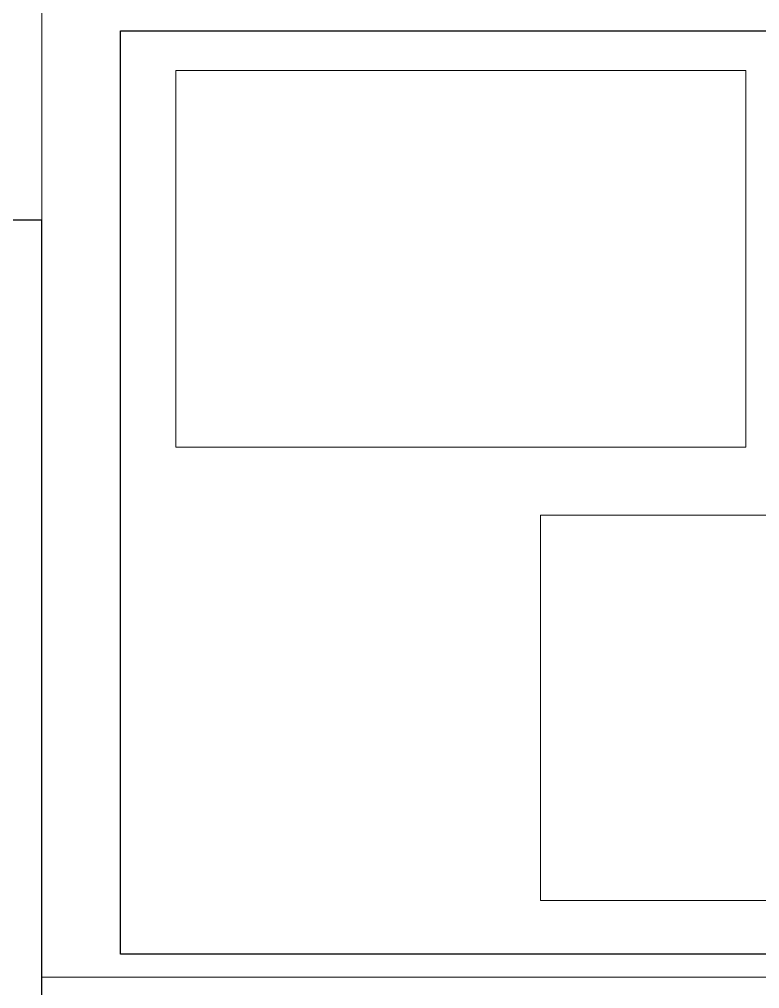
# Model space of a CAD drawing. Extents: x 126968 to 132038, y -1805 to 3860.
# Drawn here: x 129056 to 129456, y -236 to 289 of the extents above; entities that cross this region are included whole.
import ezdxf

# ---------------------------------------------------------------- set-up
doc = ezdxf.new("R2010")
doc.units = 0
doc.header["$MEASUREMENT"] = 0
for name, color, linetype, lineweight in [('COTA', 8, 'CONTINUOUS', 5), ('PENA 03', 3, 'CONTINUOUS', 15), ('PENA 05', 5, 'CONTINUOUS', 25)]:
    doc.layers.add(name, color=color, linetype=linetype, lineweight=lineweight)
doc.layers.add('PENA03', color=3, linetype='CONTINUOUS')
picture_1 = doc.add_image_def('image5.jpg', size_in_pixel=(1228, 812))
picture_2 = doc.add_image_def('image6.jpg', size_in_pixel=(1228, 812))

msp = doc.modelspace()

# ---------------------------------------------------------------- linework, layer by layer
at = {"layer": 'PENA 03'}
for points in [[(129067.743, -230.203), (129810.243, -230.203), (129810.243, 294.797), (129067.743, 294.797)], [(129067.743, -755.203), (129810.243, -755.203), (129810.243, -230.203), (129067.743, -230.203)]]:
    msp.add_lwpolyline(points, close=True, dxfattribs=at)
at = {"layer": 'PENA 05'}
msp.add_line((129110.243, 282.297), (129770.037, 282.297), dxfattribs=at)
msp.add_lwpolyline([(129110.243, 282.297), (129797.743, 282.297), (129797.743, -217.703), (129110.243, -217.703)], close=True, dxfattribs=at)
at = {"layer": 'PENA03', "linetype": 'Continuous'}
msp.add_lwpolyline([(126967.743, -1305.203), (129067.743, -1305.203), (129067.743, 179.797), (126967.743, 179.797)], close=True, dxfattribs=at)

# ---------------------------------------------------------------- pictures from other files: only their frames are drawn
at = {"layer": 'COTA'}
image = msp.add_image(picture_1, insert=(129140.216, 56.747), size_in_units=(308.547, 204.023), dxfattribs=at)
image.dxf.flags = 7
image = msp.add_image(picture_2, insert=(129337.738, -188.648), size_in_units=(315.466, 208.598), dxfattribs=at)
image.dxf.flags = 7

doc.saveas('drawing.dxf')
